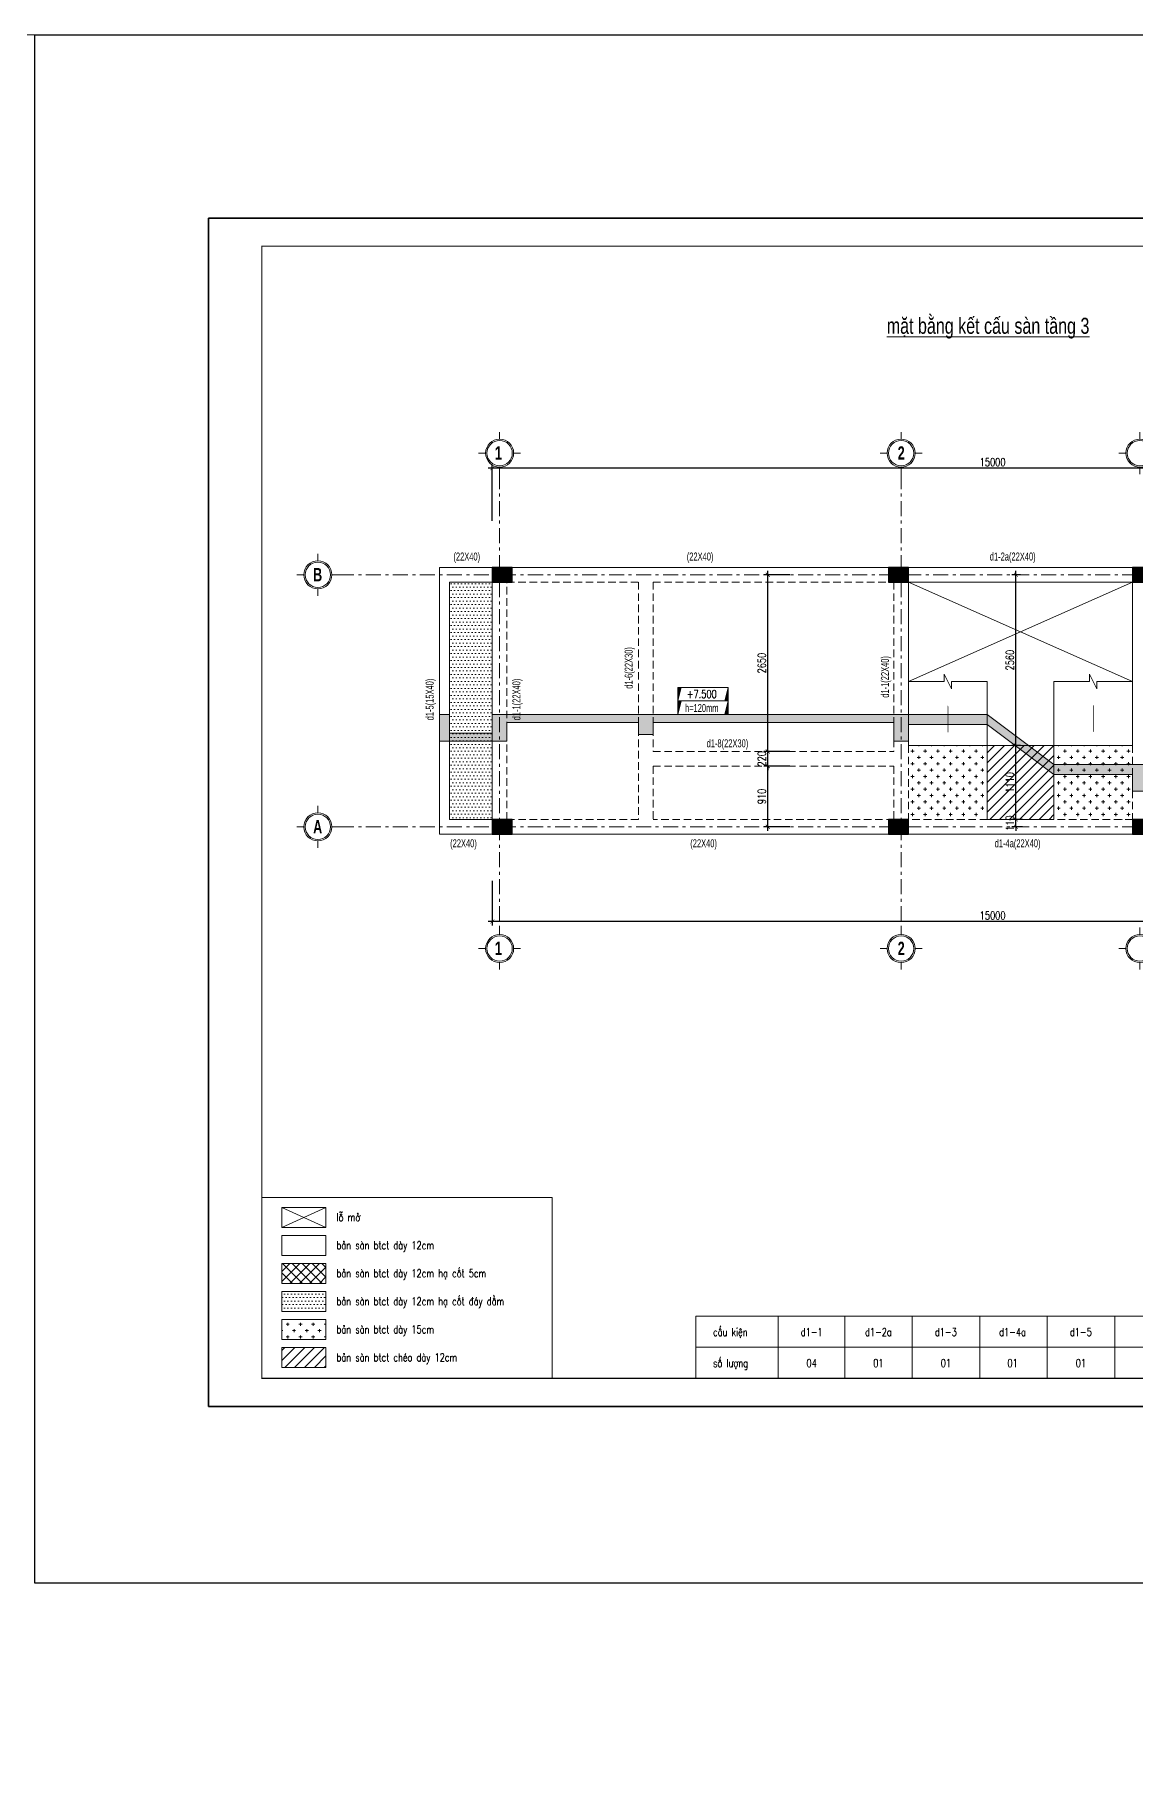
# Model space of a CAD drawing. Extents: x -2098986 to 943, y -1296280 to 73591.
# Drawn here: x -1818977 to -1802485, y -1167697 to -1141479 of the extents above; entities that cross this region are included whole.
import ezdxf
from ezdxf.enums import TextEntityAlignment as Align

# ---------------------------------------------------------------- set-up
doc = ezdxf.new("R2010")
doc.units = 0
doc.header["$LTSCALE"] = 150
doc.header["$PDMODE"] = 35
for name, pattern in [('_Tim', [9, 5, -1.5, 1, -1.5]), ('HIDDEN', [0.375, 0.25, -0.125]), ('KC.QDC A3$0$CONTINOUS', [0])]:
    doc.linetypes.add(name, pattern=pattern)
doc.layers.get('0').update_dxf_attribs({"lineweight": 18})
doc.layers.get('Defpoints').update_dxf_attribs({"lineweight": 18})
for name, color, linetype, lineweight in [('05.Text', 253, 'Continuous', 18), ('11.Khung bo', 32, 'Continuous', 50), ('12.Khung', 36, 'Continuous', 25), ('KCVN-THAY', 7, 'Continuous', 25), ('LS-CAT', 30, 'Continuous', 20), ('LS-DIM', 251, 'Continuous', 13), ('LS-HATCH', 147, 'Continuous', 9), ('LS-TEXT', 60, 'Continuous', 20), ('LS-THAY', 7, 'Continuous', 20), ('LS-TRUC', 108, '_Tim', 9)]:
    doc.layers.add(name, color=color, linetype=linetype, lineweight=lineweight)
doc.layers.add('DIM', color=1, linetype='Continuous')
doc.layers.add('HATCH', color=8, linetype='Continuous')
doc.layers.add('Tpl_Bound', color=1, linetype='Continuous', plot=False)
doc.styles.add('AVANTHB', font='')
doc.styles.add('KCVN-LEADER', font='vnromadi.shx', dxfattribs={"width": 0.7, "height": 4})
doc.styles.add('vnsimpli', font='vnsimli.shx', dxfattribs={"width": 0.75})
doc.styles.get('AVANTHB').set_extended_font_data('.VnAvantH', bold=True)
doc.dimstyles.new('D100(120)', dxfattribs={"dimtxt": 120, "dimasz": 60, "dimexe": 60, "dimexo": 0, "dimgap": 30, "dimtad": 1, "dimdec": 0, "dimdsep": 46, "dimtxsty": 'vnsimpli', "dimblk": 'ARCHTICK', "dimcen": 0, "dimdle": 60, "dimclrd": 256, "dimclre": 256, "dimclrt": 60, "dimadec": 0, "dimazin": 0, "dimtfac": 1, "dimtdec": 0, "dimtix": 1, "dimtmove": 0, "dimatfit": 3, "dimfxl": 1, "dimarcsym": 0})

# ---------------------------------------------------------------- blocks, each defined once
blk = doc.blocks.new('*U4')
at = {"layer": 'KCVN-THAY', "color": 140}
blk.add_lwpolyline([(214871.76, 86966.68), (215381.8, 86966.68), (215381.8, 86579.68), (214871.76, 86579.68)], close=True, dxfattribs=at)
blk = doc.blocks.new('100')
at = {"layer": '11.Khung bo', "const_width": 26.7}
blk.add_lwpolyline([(1860913, -945240), (1860913, -916940), (1896063, -916940), (1896063, -945240)], close=True, dxfattribs=at)
blk.add_lwpolyline([(1860913, -945240), (1860913, -916940), (1896063, -916940), (1896063, -945240)], close=True, dxfattribs=at)
blk.add_lwpolyline([(1860913, -945240), (1860913, -916940), (1896063, -916940), (1896063, -945240)], close=True, dxfattribs=at)
at = {"layer": '12.Khung'}
blk.add_lwpolyline([(1901579, -945940), (1901579, -916240), (1859580, -916240), (1859580, -945940)], close=True, dxfattribs=at)
blk.add_lwpolyline([(1901579, -945940), (1901579, -916240), (1859580, -916240), (1859580, -945940)], close=True, dxfattribs=at)
blk.add_lwpolyline([(1901579, -945940), (1901579, -916240), (1859580, -916240), (1859580, -945940)], close=True, dxfattribs=at)
blk = doc.blocks.new('DANHTRUC')
for p, q in [((980383, -947347), (980383, -947137)), ((979963, -947767), (979753, -947767)), ((980803, -947767), (981013, -947767)), ((980383, -948187), (980383, -948397))]:
    blk.add_line(p, q)
for radius in [420, 380]:
    blk.add_circle((980383, -947767), radius)
blk = doc.blocks.new('_ArchTick')
at = {"layer": 'DIM', "color": 0, "const_width": 0.15}
blk.add_lwpolyline([(-0.5, -0.5), (0.5, 0.5)], dxfattribs=at)
blk = doc.blocks.new('*D734')
at = {"layer": 'Defpoints', "color": 0, "transparency": 16777216}
for p in [(-1939457, -1050604), (-1939457, -1051394), (-1924457, -1051394)]:
    blk.add_point(p, dxfattribs=at)
at = {"layer": 'LS-DIM', "lineweight": -2, "transparency": 16777216}
for p, q in [((-1939457, -1051394), (-1939457, -1050544)), ((-1924457, -1051394), (-1924457, -1050544)), ((-1924397, -1050604), (-1939517, -1050604))]:
    blk.add_line(p, q, dxfattribs=at)
at = {"layer": 'LS-DIM', "lineweight": -2, "transparency": 16777216, "xscale": 60, "yscale": 60, "zscale": 60, "rotation": 180}
blk.add_blockref('_ArchTick', (-1939457, -1050604), dxfattribs=at)
at = {"layer": 'LS-DIM', "lineweight": -2, "transparency": 16777216, "xscale": 60, "yscale": 60, "zscale": 60}
blk.add_blockref('_ArchTick', (-1924457, -1050604), dxfattribs=at)
at = {"layer": 'LS-DIM', "color": 60, "transparency": 16777216, "insert": (-1931956, -1050514), "char_height": 120, "attachment_point": 5, "style": 'vnsimpli'}
blk.add_mtext('15000', dxfattribs=at)
blk = doc.blocks.new('*D744')
at = {"layer": 'Defpoints', "color": 0, "transparency": 16777216}
for p in [(-1939457, -1056794), (-1924457, -1056794), (-1939457, -1057404)]:
    blk.add_point(p, dxfattribs=at)
at = {"layer": 'LS-DIM', "lineweight": -2, "transparency": 16777216}
for p, q in [((-1939457, -1056794), (-1939457, -1057464)), ((-1924457, -1056794), (-1924457, -1057464)), ((-1924397, -1057404), (-1939517, -1057404))]:
    blk.add_line(p, q, dxfattribs=at)
at = {"layer": 'LS-DIM', "lineweight": -2, "transparency": 16777216, "xscale": 60, "yscale": 60, "zscale": 60, "rotation": 180}
blk.add_blockref('_ArchTick', (-1939457, -1057404), dxfattribs=at)
at = {"layer": 'LS-DIM', "lineweight": -2, "transparency": 16777216, "xscale": 60, "yscale": 60, "zscale": 60}
blk.add_blockref('_ArchTick', (-1924457, -1057404), dxfattribs=at)
at = {"layer": 'LS-DIM', "color": 60, "transparency": 16777216, "insert": (-1931956, -1057314), "char_height": 120, "attachment_point": 5, "style": 'vnsimpli'}
blk.add_mtext('15000', dxfattribs=at)
blk = doc.blocks.new('cot MB')
at = {"layer": 'LS-DIM'}
for points in [[(122684, -484996), (122601, -484996), (122601, -485336)], [(123863, -484996), (123780, -485336), (123863, -485336)]]:
    blk.add_hatch(color=256, dxfattribs=at).paths.add_polyline_path(points)
for p, q in [((122601, -485336), (122684, -484996)), ((123863, -484996), (123780, -485336))]:
    blk.add_line(p, q, dxfattribs=at)
blk.add_lwpolyline([(122601, -484996), (123863, -484996), (123863, -485336), (122601, -485336)], close=True, dxfattribs=at)
blk = doc.blocks.new('*D1266')
at = {"layer": 'Defpoints', "color": 0, "transparency": 16777216}
for p in [(-1807991, -1152445), (-1807661, -1152445), (-1807661, -1153355)]:
    blk.add_point(p, dxfattribs=at)
at = {"layer": 'LS-DIM', "lineweight": -2, "transparency": 16777216}
blk.add_line((-1807661, -1152445), (-1808051, -1152445), dxfattribs=at)
at = {"layer": 'LS-DIM', "linetype": 'Continuous', "lineweight": -2, "transparency": 16777216}
blk.add_line((-1807991, -1153415), (-1807991, -1152385), dxfattribs=at)
at = {"layer": 'LS-DIM', "linetype": 'KC.QDC A3$0$CONTINOUS', "lineweight": -2, "transparency": 16777216}
blk.add_line((-1807661, -1153355), (-1808051, -1153355), dxfattribs=at)
at = {"layer": 'LS-DIM', "lineweight": -2, "transparency": 16777216, "xscale": 60, "yscale": 60, "zscale": 60}
for p, rotation in [((-1807991, -1152445), 90), ((-1807991, -1153355), 270)]:
    blk.add_blockref('_ArchTick', p, dxfattribs=dict(at, rotation=rotation))
at = {"layer": 'LS-DIM', "color": 60, "transparency": 16777216, "insert": (-1808081, -1152900), "char_height": 120, "attachment_point": 5, "rotation": 90, "style": 'vnsimpli'}
blk.add_mtext('910', dxfattribs=at)
blk = doc.blocks.new('*D1267')
at = {"layer": 'Defpoints', "color": 0, "transparency": 16777216}
for p in [(-1807991, -1152225), (-1807661, -1152225), (-1807661, -1152445)]:
    blk.add_point(p, dxfattribs=at)
at = {"layer": 'LS-DIM', "lineweight": -2, "transparency": 16777216}
blk.add_line((-1807661, -1152225), (-1808051, -1152225), dxfattribs=at)
at = {"layer": 'LS-DIM', "linetype": 'Continuous', "lineweight": -2, "transparency": 16777216}
for p, q in [((-1807991, -1152225), (-1807991, -1152165)), ((-1807991, -1152445), (-1807991, -1152225)), ((-1807991, -1152445), (-1807991, -1152505))]:
    blk.add_line(p, q, dxfattribs=at)
at = {"layer": 'LS-DIM', "linetype": 'KC.QDC A3$0$CONTINOUS', "lineweight": -2, "transparency": 16777216}
blk.add_line((-1807661, -1152445), (-1808051, -1152445), dxfattribs=at)
at = {"layer": 'LS-DIM', "lineweight": -2, "transparency": 16777216, "xscale": 60, "yscale": 60, "zscale": 60}
for p, rotation in [((-1807991, -1152225), 270), ((-1807991, -1152445), 90)]:
    blk.add_blockref('_ArchTick', p, dxfattribs=dict(at, rotation=rotation))
at = {"layer": 'LS-DIM', "color": 60, "transparency": 16777216, "insert": (-1808081, -1152335), "char_height": 120, "attachment_point": 5, "rotation": 90, "style": 'vnsimpli'}
blk.add_mtext('220', dxfattribs=at)
blk = doc.blocks.new('*D1268')
at = {"layer": 'Defpoints', "color": 0, "transparency": 16777216}
for p in [(-1807991, -1149575), (-1807661, -1149575), (-1807661, -1152225)]:
    blk.add_point(p, dxfattribs=at)
at = {"layer": 'LS-DIM', "lineweight": -2, "transparency": 16777216}
blk.add_line((-1807661, -1149575), (-1808051, -1149575), dxfattribs=at)
at = {"layer": 'LS-DIM', "linetype": 'Continuous', "lineweight": -2, "transparency": 16777216}
blk.add_line((-1807991, -1152285), (-1807991, -1149515), dxfattribs=at)
at = {"layer": 'LS-DIM', "linetype": 'KC.QDC A3$0$CONTINOUS', "lineweight": -2, "transparency": 16777216}
blk.add_line((-1807661, -1152225), (-1808051, -1152225), dxfattribs=at)
at = {"layer": 'LS-DIM', "lineweight": -2, "transparency": 16777216, "xscale": 60, "yscale": 60, "zscale": 60}
for p, rotation in [((-1807991, -1149575), 90), ((-1807991, -1152225), 270)]:
    blk.add_blockref('_ArchTick', p, dxfattribs=dict(at, rotation=rotation))
at = {"layer": 'LS-DIM', "color": 60, "transparency": 16777216, "insert": (-1808081, -1150900), "char_height": 120, "attachment_point": 5, "rotation": 90, "style": 'vnsimpli'}
blk.add_mtext('2650', dxfattribs=at)
blk = doc.blocks.new('*D1269')
at = {"layer": 'Defpoints', "color": 0, "transparency": 16777216}
for p in [(-1804270, -1153245), (-1804170, -1153245), (-1804170, -1153355)]:
    blk.add_point(p, dxfattribs=at)
at = {"layer": 'LS-DIM', "lineweight": -2, "transparency": 16777216}
blk.add_line((-1804170, -1153245), (-1804330, -1153245), dxfattribs=at)
at = {"layer": 'LS-DIM', "linetype": 'Continuous', "lineweight": -2, "transparency": 16777216}
for p, q in [((-1804270, -1153245), (-1804270, -1153185)), ((-1804270, -1153355), (-1804270, -1153245)), ((-1804270, -1153355), (-1804270, -1153415))]:
    blk.add_line(p, q, dxfattribs=at)
at = {"layer": 'LS-DIM', "linetype": 'KC.QDC A3$0$CONTINOUS', "lineweight": -2, "transparency": 16777216}
blk.add_line((-1804170, -1153355), (-1804330, -1153355), dxfattribs=at)
at = {"layer": 'LS-DIM', "lineweight": -2, "transparency": 16777216, "xscale": 60, "yscale": 60, "zscale": 60}
for p, rotation in [((-1804270, -1153245), 270), ((-1804270, -1153355), 90)]:
    blk.add_blockref('_ArchTick', p, dxfattribs=dict(at, rotation=rotation))
at = {"layer": 'LS-DIM', "color": 60, "transparency": 16777216, "insert": (-1804360, -1153300), "char_height": 120, "attachment_point": 5, "rotation": 90, "style": 'vnsimpli'}
blk.add_mtext('110', dxfattribs=at)
blk = doc.blocks.new('*D1270')
at = {"layer": 'Defpoints', "color": 0, "transparency": 16777216}
for p in [(-1804270, -1152135), (-1804200, -1152135), (-1804170, -1153245)]:
    blk.add_point(p, dxfattribs=at)
at = {"layer": 'LS-DIM', "lineweight": -2, "transparency": 16777216}
blk.add_line((-1804200, -1152135), (-1804330, -1152135), dxfattribs=at)
at = {"layer": 'LS-DIM', "linetype": 'Continuous', "lineweight": -2, "transparency": 16777216}
blk.add_line((-1804270, -1153305), (-1804270, -1152075), dxfattribs=at)
at = {"layer": 'LS-DIM', "linetype": 'KC.QDC A3$0$CONTINOUS', "lineweight": -2, "transparency": 16777216}
blk.add_line((-1804170, -1153245), (-1804330, -1153245), dxfattribs=at)
at = {"layer": 'LS-DIM', "lineweight": -2, "transparency": 16777216, "xscale": 60, "yscale": 60, "zscale": 60}
for p, rotation in [((-1804270, -1152135), 90), ((-1804270, -1153245), 270)]:
    blk.add_blockref('_ArchTick', p, dxfattribs=dict(at, rotation=rotation))
at = {"layer": 'LS-DIM', "color": 60, "transparency": 16777216, "insert": (-1804360, -1152690), "char_height": 120, "attachment_point": 5, "rotation": 90, "style": 'vnsimpli'}
blk.add_mtext('1110', dxfattribs=at)
blk = doc.blocks.new('*D1271')
at = {"layer": 'Defpoints', "color": 0, "transparency": 16777216}
for p in [(-1804270, -1149575), (-1804200, -1149575), (-1804200, -1152135)]:
    blk.add_point(p, dxfattribs=at)
at = {"layer": 'LS-DIM', "lineweight": -2, "transparency": 16777216}
blk.add_line((-1804200, -1149575), (-1804330, -1149575), dxfattribs=at)
at = {"layer": 'LS-DIM', "linetype": 'Continuous', "lineweight": -2, "transparency": 16777216}
blk.add_line((-1804270, -1152195), (-1804270, -1149515), dxfattribs=at)
at = {"layer": 'LS-DIM', "linetype": 'KC.QDC A3$0$CONTINOUS', "lineweight": -2, "transparency": 16777216}
blk.add_line((-1804200, -1152135), (-1804330, -1152135), dxfattribs=at)
at = {"layer": 'LS-DIM', "lineweight": -2, "transparency": 16777216, "xscale": 60, "yscale": 60, "zscale": 60}
for p, rotation in [((-1804270, -1149575), 90), ((-1804270, -1152135), 270)]:
    blk.add_blockref('_ArchTick', p, dxfattribs=dict(at, rotation=rotation))
at = {"layer": 'LS-DIM', "color": 60, "transparency": 16777216, "insert": (-1804360, -1150855), "char_height": 120, "attachment_point": 5, "rotation": 90, "style": 'vnsimpli'}
blk.add_mtext('2560', dxfattribs=at)
blk = doc.blocks.new('qqqe213123213')
at = {"layer": 'HATCH'}
h = blk.add_hatch(color=256, dxfattribs=at)
h.dxf.hatch_style = 1
h.paths.add_polyline_path([(-1939457, -1052314), (-1939157, -1052314), (-1939157, -1052094), (-1939457, -1052094)])
h = blk.add_hatch(color=256, dxfattribs=at)
h.dxf.hatch_style = 1
h.paths.add_polyline_path([(-1933517, -1052314), (-1933217, -1052314), (-1933217, -1052094), (-1933517, -1052094)])
h = blk.add_hatch(color=256, dxfattribs=at)
h.dxf.hatch_style = 1
h.paths.add_polyline_path([(-1929857, -1052314), (-1929557, -1052314), (-1929557, -1052094), (-1929857, -1052094)])
h = blk.add_hatch(color=256, dxfattribs=at)
h.dxf.hatch_style = 1
h.paths.add_polyline_path([(-1939457, -1056094), (-1939157, -1056094), (-1939157, -1055874), (-1939457, -1055874)])
h = blk.add_hatch(color=256, dxfattribs=at)
h.dxf.hatch_style = 1
h.paths.add_polyline_path([(-1933517, -1056094), (-1933217, -1056094), (-1933217, -1055874), (-1933517, -1055874)])
h = blk.add_hatch(color=256, dxfattribs=at)
h.dxf.hatch_style = 1
h.paths.add_polyline_path([(-1929857, -1056094), (-1929557, -1056094), (-1929557, -1055874), (-1929857, -1055874)])
at = {"layer": 'DIM'}
for p, q in [((-1939457, -1052094), (-1939157, -1052314)), ((-1939457, -1052314), (-1939157, -1052094)), ((-1933517, -1052094), (-1933217, -1052314)), ((-1933517, -1052314), (-1933217, -1052094)), ((-1929857, -1052094), (-1929557, -1052314)), ((-1929857, -1052314), (-1929557, -1052094)), ((-1939457, -1055874), (-1939157, -1056094)), ((-1939457, -1056094), (-1939157, -1055874)), ((-1933517, -1055874), (-1933217, -1056094)), ((-1933517, -1056094), (-1933217, -1055874)), ((-1929857, -1055874), (-1929557, -1056094)), ((-1929857, -1056094), (-1929557, -1055874))]:
    blk.add_line(p, q, dxfattribs=at)
for points in [[(-1939457, -1052314), (-1939157, -1052314), (-1939157, -1052094), (-1939457, -1052094)], [(-1933517, -1052314), (-1933217, -1052314), (-1933217, -1052094), (-1933517, -1052094)], [(-1929857, -1052314), (-1929557, -1052314), (-1929557, -1052094), (-1929857, -1052094)], [(-1939457, -1056094), (-1939157, -1056094), (-1939157, -1055874), (-1939457, -1055874)], [(-1933517, -1056094), (-1933217, -1056094), (-1933217, -1055874), (-1933517, -1055874)], [(-1929857, -1056094), (-1929557, -1056094), (-1929557, -1055874), (-1929857, -1055874)]]:
    blk.add_lwpolyline(points, close=True, dxfattribs=at)
at = {"layer": 'LS-TRUC', "ltscale": 0.3}
for p, q in [((-1939347, -1050694), (-1939347, -1057494)), ((-1933327, -1050694), (-1933327, -1057494)), ((-1941757, -1052204), (-1923057, -1052204)), ((-1941757, -1055984), (-1923057, -1055984))]:
    blk.add_line(p, q, dxfattribs=at)
at = {"layer": '05.Text', "xscale": 0.5, "yscale": 0.5, "zscale": 0.5}
for p in [(-2429538.7, -576495.7), (-2423519.7, -576495.7), (-2419939.7, -576495.7), (-2432263.7, -578320.7), (-2432263.7, -582100.7), (-2429538.7, -583925.7), (-2423519.7, -583925.7), (-2419939.7, -583925.7)]:
    blk.add_blockref('DANHTRUC', p, dxfattribs=at)
at = {"layer": '05.Text', "style": 'AVANTHB', "width": 0.7}
for s, p in [('1', (-1939417.8, -1050476.7)), ('2', (-1933378.8, -1050476.7)), ('B', (-1942142.8, -1052301.7)), ('A', (-1942142.8, -1056081.7)), ('1', (-1939417.8, -1057906.7)), ('2', (-1933378.8, -1057906.7))]:
    blk.add_text(s, height=200, dxfattribs=at).set_placement(p)
at = {"layer": 'LS-DIM'}
for base, p1, p2, picture, middle in [((-1939457, -1050604), (-1924457, -1051394), (-1939457, -1051394), '*D734', (-1931956, -1050604)), ((-1939457, -1057404), (-1924457, -1056794), (-1939457, -1056794), '*D744', (-1931956, -1057404))]:
    dim = blk.add_linear_dim(base=base, p1=p1, p2=p2, dimstyle='D100(120)', dxfattribs=at)
    dim.commit()
    dim.dimension.update_dxf_attribs({"geometry": picture, "text_midpoint": middle, "dimtype": 128})
blk = doc.blocks.new('qqwe123213213')
at = {"layer": 'LS-HATCH'}
h = blk.add_hatch(dxfattribs=at)
h.set_pattern_fill('DOTS', color=256, scale=33)
h.set_pattern_definition([(0, (0, -23220), (26.19375, 52.3875), [0, -52.3875])])
h.paths.add_polyline_path([(-2059900.8, -1078746.6), (-2059260.8, -1078746.6), (-2059260.8, -1075186.6), (-2059900.8, -1075186.6)])
h = blk.add_hatch(dxfattribs=at)
h.set_pattern_fill('CROSS', color=256, scale=15)
h.set_pattern_definition([(0, (0, -23220), (95.25, 95.25), [47.625, -142.875]), (90, (23.81, -23243.81), (-95.25, 95.25), [47.625, -142.875])])
h.paths.add_polyline_path([(-2051840.8, -1078746.6), (-2051840.8, -1077636.6), (-2053020.8, -1077636.6), (-2053020.8, -1078746.6)])
h.paths.add_polyline_path([(-2049660.8, -1077636.6), (-2050840.8, -1077636.6), (-2050840.8, -1078746.6), (-2049660.8, -1078746.6)])
h = blk.add_hatch(dxfattribs=at)
h.set_pattern_fill('ANSI31', color=256, scale=33)
h.set_pattern_definition([(45, (0, -23220), (-74.087113, 74.087113), [])])
h.paths.add_polyline_path([(-2051840.8, -1078746.6), (-2050840.8, -1078746.6), (-2050840.8, -1077636.6), (-2051840.8, -1077636.6)])
at = {"layer": 'LS-DIM', "linetype": 'HIDDEN', "ltscale": 3}
for p, q in [((-2059040.8, -1078746.6), (-2059040.8, -1075186.6)), ((-2059040.8, -1075186.6), (-2057070.4, -1075186.6)), ((-2057070.4, -1075186.6), (-2057070.4, -1078746.6)), ((-2056850.4, -1075186.6), (-2056850.4, -1077726.6)), ((-2056850.4, -1075186.6), (-2053240.8, -1075186.6)), ((-2053240.8, -1075186.6), (-2053240.8, -1077726.6)), ((-2056850.4, -1077726.6), (-2053240.8, -1077726.6)), ((-2053020.8, -1077636.6), (-2053020.8, -1078746.6)), ((-2049660.8, -1077636.6), (-2049660.8, -1078746.6)), ((-2056850.4, -1077946.6), (-2053240.8, -1077946.6)), ((-2056850.4, -1077946.6), (-2056850.4, -1078746.6)), ((-2053240.8, -1077946.6), (-2053240.8, -1078746.6)), ((-2057070.4, -1078746.6), (-2059040.8, -1078746.6)), ((-2053240.8, -1078746.6), (-2056850.4, -1078746.6)), ((-2051840.8, -1078746.6), (-2053020.8, -1078746.6)), ((-2049660.8, -1078746.6), (-2050840.8, -1078746.6))]:
    blk.add_line(p, q, dxfattribs=at)
at = {"layer": 'LS-DIM'}
for p, q in [((-2053020.8, -1076677), (-2049660.8, -1075186.6)), ((-2049660.8, -1076677), (-2053020.8, -1075186.6))]:
    blk.add_line(p, q, dxfattribs=at)
for points in [[(-2051840.8, -1076677), (-2052375.3, -1076677), (-2052375.3, -1076788), (-2052486.3, -1076566), (-2052486.3, -1076677), (-2053020.8, -1076677)], [(-2050840.8, -1076677), (-2050306.3, -1076677), (-2050306.3, -1076566), (-2050195.3, -1076788), (-2050195.3, -1076677), (-2049660.8, -1076677)]]:
    blk.add_lwpolyline(points, dxfattribs=at)
at = {"layer": 'LS-THAY'}
for p, q in [((-2060050.8, -1074966.6), (-2044260.8, -1074966.6)), ((-2060050.8, -1078966.6), (-2060050.8, -1074966.6)), ((-2059900.8, -1075186.6), (-2059260.8, -1075186.6)), ((-2059900.8, -1078746.6), (-2059900.8, -1075186.6)), ((-2059260.8, -1078746.6), (-2059260.8, -1075186.6)), ((-2053020.8, -1075186.6), (-2053020.8, -1077636.6)), ((-2053020.8, -1075186.6), (-2049660.8, -1075186.6)), ((-2049660.8, -1075186.6), (-2049660.8, -1077636.6)), ((-2051840.8, -1076677), (-2051840.8, -1078746.6)), ((-2059260.8, -1078746.6), (-2059900.8, -1078746.6)), ((-2050840.8, -1078746.6), (-2051840.8, -1078746.6)), ((-2044260.8, -1078966.6), (-2060050.8, -1078966.6))]:
    blk.add_line(p, q, dxfattribs=at)
for points in [[(-2050840.8, -1076677), (-2050840.8, -1078746.6)], [(-2049660.8, -1077636.6), (-2053020.8, -1077636.6)]]:
    blk.add_lwpolyline(points, dxfattribs=at)
for points in [[(-2052430.8, -1077440, 10.1, 10.1, 0), (-2052430.8, -1077153.7, 80.6, 0, 0), (-2052430.8, -1077036, 0, 0, 0)], [(-2050250.8, -1077036, 10.1, 10.1, 0), (-2050250.8, -1077322.3, 80.6, 0, 0), (-2050250.8, -1077440, 0, 0, 0)]]:
    blk.add_lwpolyline(points, format="xyseb", dxfattribs=at)
at = {"layer": 'DIM'}
blk.add_blockref('qqqe213123213', (-119803.8, -22872.6), dxfattribs=at)

msp = doc.modelspace()

# ---------------------------------------------------------------- hatches: boundary and pattern name
at = {"layer": 'LS-DIM'}
h = msp.add_hatch(dxfattribs=at)
h.set_pattern_fill('BT-01', color=256, scale=33, pattern_type=2)
h.set_pattern_definition([(50, (247140.3, -74498.87), (236.69586, -20.708205), [24.75, -272.25]), (355, (247140.3, -74498.87), (-45.78794, 248.223404), [19.8, -217.8]), (100.4514, (247160.03, -74500.6), (190.908096, 227.51505), [21.034263, -231.376897]), (46.1842, (247140.3, -74432.87), (352.189546, -54.621275), [37.125, -408.375]), (96.6356, (247169.66, -74437.42), (308.438693, 321.458897), [31.551395, -347.06529]), (351.1842, (247140.3, -74432.87), (308.43844, 321.45914), [29.7, -326.7]), (21, (247173.3, -74449.37), (196.979327, -132.864234), [24.75, -272.25]), (326, (247173.3, -74449.37), (80.29406, 239.299515), [19.8, -217.8]), (71.4514, (247189.72, -74460.44), (277.273467, 106.435064), [21.034263, -231.376897]), (37.5, (247140.31, -74498.87), (4.0127523, 109.8549718), [0, -215.16, 0, -221.1, 0, -218.625]), (7.5, (247140.31, -74498.87), (86.8129474, 130.155865), [0, -126.06, 0, -210.21, 0, -83.325]), (327.5, (247066.72, -74498.87), (176.161404, -7.4431077), [0, -82.5, 0, -257.4, 0, -341.55]), (317.5, (247033.72, -74498.87), (192.451436, 33.034644), [0, -107.25, 0, -170.94, 0, -242.55]), (45, (247140.3, -74498.87), (-99.171726, 99.171726), []), (45, (247140.3, -74458.44), (-99.171726, 99.171726), [])])
edge = h.paths.add_edge_path()
edge.add_line((-1797120.5, -1152421.9), (-1797120.5, -1152821.9))
edge.add_line((-1797120.5, -1152821.9), (-1797340.5, -1152821.9))
edge.add_line((-1797340.5, -1152821.9), (-1797340.5, -1152541.9))
edge.add_line((-1797340.5, -1152541.9), (-1800910.5, -1152541.9))
edge.add_line((-1800910.5, -1152541.9), (-1800910.5, -1152722))
edge.add_line((-1800910.5, -1152722), (-1801130.5, -1152722))
edge.add_line((-1801130.5, -1152722), (-1801130.5, -1152541.9))
edge.add_line((-1801130.5, -1152541.9), (-1802301.5, -1152541.9))
edge.add_line((-1802301.5, -1152541.9), (-1802301.5, -1152821.9))
edge.add_line((-1802301.5, -1152821.9), (-1802521.5, -1152821.9))
edge.add_line((-1802521.5, -1152821.9), (-1802521.5, -1152571.9))
edge.add_line((-1802521.5, -1152571.9), (-1803701.3, -1152571.9))
edge.add_line((-1803701.3, -1152571.9), (-1804701.5, -1151821.9))
edge.add_line((-1804701.5, -1151821.9), (-1805881.5, -1151821.9))
edge.add_line((-1805881.5, -1151821.9), (-1805881.5, -1152071.9))
edge.add_line((-1805881.5, -1152071.9), (-1806101.5, -1152071.9))
edge.add_line((-1806101.5, -1152071.9), (-1806101.5, -1151791.9))
edge.add_line((-1806101.5, -1151791.9), (-1809710.1, -1151791.9))
edge.add_line((-1809710.1, -1151791.9), (-1809710.1, -1151971.9))
edge.add_line((-1809710.1, -1151971.9), (-1809930.1, -1151971.9))
edge.add_line((-1809930.1, -1151971.9), (-1809930.1, -1151791.9))
edge.add_line((-1809930.1, -1151791.9), (-1811900.5, -1151791.9))
edge.add_line((-1811900.5, -1151791.9), (-1811900.5, -1152071.8))
edge.add_line((-1811900.5, -1152071.8), (-1812910.5, -1152071.8))
edge.add_line((-1812910.5, -1152071.8), (-1812910.5, -1151671.8))
edge.add_line((-1812910.5, -1151671.8), (-1812760.5, -1151671.8))
edge.add_line((-1812760.5, -1151671.8), (-1812760.5, -1151951.8))
edge.add_line((-1812760.5, -1151951.8), (-1812120.5, -1151951.8))
edge.add_line((-1812120.5, -1151951.8), (-1812120.5, -1151671.9))
edge.add_line((-1812120.5, -1151671.9), (-1804701.5, -1151671.9))
edge.add_line((-1804701.5, -1151671.9), (-1803701.5, -1152421.8))
edge.add_line((-1803701.5, -1152421.8), (-1797120.5, -1152422.3))
at = {"layer": 'LS-HATCH'}
h = msp.add_hatch(dxfattribs=at)
h.set_pattern_fill('ANSI37', color=256, scale=33)
h.set_pattern_definition([(45, (241521.35, -99255.25), (-74.087113, 74.087113), []), (135, (241521.35, -99255.25), (-74.087113, -74.087113), [])])
h.paths.add_polyline_path([(-1814615.6, -1159903.7), (-1815275.6, -1159903.7), (-1815275.6, -1160203.7), (-1814615.6, -1160203.7)])
h = msp.add_hatch(dxfattribs=at)
h.set_pattern_fill('DOTS', color=256, scale=33)
h.set_pattern_definition([(0, (241521.35, -99255.246), (26.19375, 52.3875), [0, -52.3875])])
h.paths.add_polyline_path([(-1814615.6, -1160623.9), (-1814615.6, -1160323.9), (-1815275.6, -1160323.9), (-1815275.6, -1160623.9)])
h = msp.add_hatch(dxfattribs=at)
h.set_pattern_fill('CROSS', color=256, scale=15)
h.set_pattern_definition([(0, (241521.35, -99255.25), (95.25, 95.25), [47.625, -142.875]), (90, (241545.16, -99279.06), (-95.25, 95.25), [47.625, -142.875])])
h.paths.add_polyline_path([(-1814615.6, -1161044.1), (-1814615.6, -1160744.1), (-1815275.6, -1160744.1), (-1815275.6, -1161044.1)])
h = msp.add_hatch(dxfattribs=at)
h.set_pattern_fill('ANSI31', color=256, scale=33)
h.set_pattern_definition([(45, (241521.35, -99255.25), (-74.087113, 74.087113), [])])
h.paths.add_polyline_path([(-1814615.6, -1161464.2), (-1814615.6, -1161164.2), (-1815275.6, -1161164.2), (-1815275.6, -1161464.2)])

# ---------------------------------------------------------------- linework, layer by layer
at = {"layer": 'LS-CAT'}
msp.add_lwpolyline([(-1802301.5, -1152821.9), (-1802521.5, -1152821.9), (-1802521.5, -1152571.9), (-1803701.3, -1152571.9), (-1804701.5, -1151821.9), (-1805881.5, -1151821.9), (-1805881.5, -1152071.9), (-1806101.5, -1152071.9), (-1806101.5, -1151791.9), (-1809710.1, -1151791.9), (-1809710.1, -1151971.9), (-1809930.1, -1151971.9), (-1809930.1, -1151791.9), (-1811900.5, -1151791.9), (-1811900.5, -1152071.8), (-1812910.5, -1152071.8), (-1812910.5, -1151671.8), (-1812760.5, -1151671.8), (-1812760.5, -1151951.8), (-1812120.5, -1151951.8), (-1812120.5, -1151671.9), (-1804701.5, -1151671.9), (-1803701.5, -1152421.8), (-1797120.5, -1152422.3)], dxfattribs=at)
at = {"layer": 'LS-DIM'}
for p, q in [((-1815275.6, -1159063.4), (-1814615.6, -1159363.4)), ((-1815275.6, -1159363.4), (-1814615.6, -1159063.4))]:
    msp.add_line(p, q, dxfattribs=at)
at = {"layer": 'LS-THAY'}
for p, q in [((-1809068.6, -1160693.8), (-1809068.6, -1161627.1)), ((-1809068.6, -1160693.8), (-1799753.4, -1160693.8)), ((-1807836.8, -1160693.8), (-1807836.8, -1161627.1)), ((-1806836.8, -1160693.8), (-1806836.8, -1161627.1)), ((-1805824.9, -1160693.8), (-1805824.9, -1161627.1)), ((-1804813, -1160693.8), (-1804813, -1161627.1)), ((-1803801.1, -1160693.8), (-1803801.1, -1161627.1)), ((-1802789.2, -1160693.8), (-1802789.2, -1161627.1)), ((-1809068.6, -1161160.4), (-1799753.4, -1161160.4)), ((-1809068.6, -1161627.1), (-1799753.4, -1161627.1))]:
    msp.add_line(p, q, dxfattribs=at)
at = {"layer": 'LS-THAY', "color": 140}
for points in [[(-1855203.6, -1090474.3), (-1290965.2, -1090473.8), (-1290965, -1141478.4), (-1855203.4, -1141478.9)], [(-1855203.4, -1141478.9), (-1290965, -1141478.4), (-1290965, -1180179.1), (-1855203.4, -1180179.1)]]:
    msp.add_lwpolyline(points, close=True, dxfattribs=at)
at = {"layer": 'LS-THAY'}
for points in [[(-1815575.9, -1158913.6), (-1811224.6, -1158913.6), (-1811224.6, -1161627.1), (-1815575.9, -1161627.1)], [(-1815275.6, -1159063.4), (-1814615.6, -1159063.4), (-1814615.6, -1159363.4), (-1815275.6, -1159363.4)], [(-1815275.6, -1159483.5), (-1814615.6, -1159483.5), (-1814615.6, -1159783.5), (-1815275.6, -1159783.5)], [(-1815275.6, -1159903.7), (-1814615.6, -1159903.7), (-1814615.6, -1160203.7), (-1815275.6, -1160203.7)], [(-1815275.6, -1160323.9), (-1814615.6, -1160323.9), (-1814615.6, -1160623.9), (-1815275.6, -1160623.9)], [(-1815275.6, -1160744.1), (-1814615.6, -1160744.1), (-1814615.6, -1161044.1), (-1815275.6, -1161044.1)], [(-1815275.6, -1161164.2), (-1814615.6, -1161164.2), (-1814615.6, -1161464.2), (-1815275.6, -1161464.2)]]:
    msp.add_lwpolyline(points, close=True, dxfattribs=at)
at = {"layer": 'Tpl_Bound', "color": 1}
msp.add_lwpolyline([(-1816375.9, -1162047.1), (-1816375.9, -1144227.1), (-1791175.9, -1144227.1), (-1791175.9, -1162047.1)], close=True, dxfattribs=at)

# ---------------------------------------------------------------- block references
at = {"layer": '05.Text', "xscale": 0.6000055114637588, "yscale": 0.6000055114637588, "zscale": 0.6000055114637588}
msp.add_blockref('100', (-2932133.9, -594478), dxfattribs=at)
at = {"layer": 'Defpoints', "xscale": 60, "yscale": 60, "zscale": 60}
msp.add_blockref('*U4', (-14711282.3, -6359479.5), dxfattribs=at)
at = {"layer": 'LS-DIM'}
msp.add_blockref('qqwe123213213', (247140.3, -74498.9), dxfattribs=at)
at = {"layer": 'LS-DIM', "xscale": 0.5999999998603016, "yscale": 0.5999999998603016, "zscale": 0.5999999998603016}
for p in [(-1882901.8, -860266), (-1882901.8, -860470.2)]:
    msp.add_blockref('cot MB', p, dxfattribs=at)

# ---------------------------------------------------------------- texts
at = {"layer": 'LS-TEXT', "width": 0.75}
for s, height, style, p in [('%%UmÆt b»ng kÕt cÊu sµn tÇng 3', 240, 'KCVN-LEADER', (-1804688.1, -1145960.7)), ('d1-1', 120, 'vnsimpli', (-1807332.6, -1160992.1)), ('d1-2a', 120, 'vnsimpli', (-1806332.6, -1160992.1)), ('d1-3', 120, 'vnsimpli', (-1805320.7, -1160992.1)), ('d1-4a', 120, 'vnsimpli', (-1804320.7, -1160992.1)), ('d1-5', 120, 'vnsimpli', (-1803296.9, -1160992.1)), ('04', 120, 'vnsimpli', (-1807332.6, -1161458.7)), ('01', 120, 'vnsimpli', (-1806332.6, -1161458.7)), ('01', 120, 'vnsimpli', (-1805320.7, -1161458.7)), ('01', 120, 'vnsimpli', (-1804320.7, -1161458.7)), ('01', 120, 'vnsimpli', (-1803296.9, -1161458.7))]:
    msp.add_text(s, height=height, dxfattribs=dict(at, style=style)).set_placement(p, align=Align.CENTER)
at = {"layer": 'LS-TEXT', "color": 60, "style": 'KCVN-LEADER', "width": 0.7}
for s, p in [('(22X40)', (-1812503.4, -1149361.3)), ('(22X40)', (-1809005.4, -1149361.3)), ('d1-2a(22X40)', (-1804318.4, -1149361.3)), ('h=120mm', (-1808980.3, -1151633.4)), ('d1-8(22X30)', (-1808595.4, -1152162.5)), ('(22X40)', (-1812552.6, -1153662.3)), ('(22X40)', (-1808952.6, -1153662.3)), ('d1-4a(22X40)', (-1804245.6, -1153662.3))]:
    msp.add_text(s, height=120, dxfattribs=at).set_placement(p, align=Align.CENTER)
for s, p in [('d1-6(22X30)', (-1810016.1, -1150972.5)), ('d1-1(22X40)', (-1806174.1, -1151106.5)), ('d1-5(15X40)', (-1812999.3, -1151445.5)), ('d1-1(22X40)', (-1811699.3, -1151445.5))]:
    msp.add_text(s, height=120, rotation=90, dxfattribs=at).set_placement(p, align=Align.CENTER)
at = {"layer": 'LS-TEXT', "color": 60, "style": 'vnsimpli', "width": 0.75}
msp.add_text('+7.500', height=120, dxfattribs=at).set_placement((-1809203.9, -1151423.2))
at = {"layer": 'LS-TEXT', "style": 'vnsimpli', "width": 0.75}
for s, p in [('lç më', (-1814456.1, -1159271.5)), ('b¶n sµn btct dµy 12cm', (-1814456.1, -1159691.7)), ('b¶n sµn btct dµy 12cm h¹ cèt 5cm', (-1814456.1, -1160111.9)), ('b¶n sµn btct dµy 12cm h¹ cèt ®¸y dÇm', (-1814456.1, -1160532)), ('b¶n sµn btct dµy 15cm', (-1814456.1, -1160952.2)), ('cÊu kiÖn', (-1808810.3, -1160992.1)), ('b¶n sµn btct chÐo dµy 12cm', (-1814456.1, -1161372.4)), ('sè l\xadîng', (-1808810.3, -1161458.7))]:
    msp.add_text(s, height=120, dxfattribs=at).set_placement(p)

# ---------------------------------------------------------------- dimensions: what is measured, and where the dimension line sits
at = {"layer": 'LS-DIM'}
for base, p1, p2, override, picture, middle in [((-1807990.7, -1149575.4), (-1807660.6, -1152225.4), (-1807660.6, -1149575.4), {"dimtmove": 1, "dimfxl": 100, "dimarcsym": 1}, '*D1268', (-1808080.7, -1150900.4)), ((-1804269.7, -1149575.4), (-1804200.5, -1152135.4), (-1804200.5, -1149575.4), {"dimtmove": 1, "dimfxl": 100, "dimarcsym": 1}, '*D1271', (-1804359.7, -1150855.4)), ((-1807990.7, -1152225.4), (-1807660.6, -1152445.4), (-1807660.6, -1152225.4), {"dimtmove": 1, "dimfxl": 100, "dimarcsym": 1}, '*D1267', (-1808080.7, -1152335.4)), ((-1804269.7, -1152135.4), (-1804169.7, -1153245.4), (-1804200.5, -1152135.4), {"dimtmove": 1, "dimfxl": 100, "dimarcsym": 1}, '*D1270', (-1804359.7, -1152690.4)), ((-1807990.7, -1152445.4), (-1807660.6, -1153355.4), (-1807660.6, -1152445.4), {"dimfxl": 100, "dimarcsym": 1}, '*D1266', (-1808080.7, -1152900.4)), ((-1804269.7, -1153245.4), (-1804169.7, -1153355.4), (-1804169.7, -1153245.4), {"dimfxl": 100, "dimarcsym": 1}, '*D1269', (-1804359.7, -1153300.4))]:
    dim = msp.add_linear_dim(base=base, p1=p1, p2=p2, angle=90, dimstyle='D100(120)', override=override, dxfattribs=at)
    dim.commit()
    dim.dimension.update_dxf_attribs({"geometry": picture, "text_midpoint": middle})

doc.saveas('drawing.dxf')
